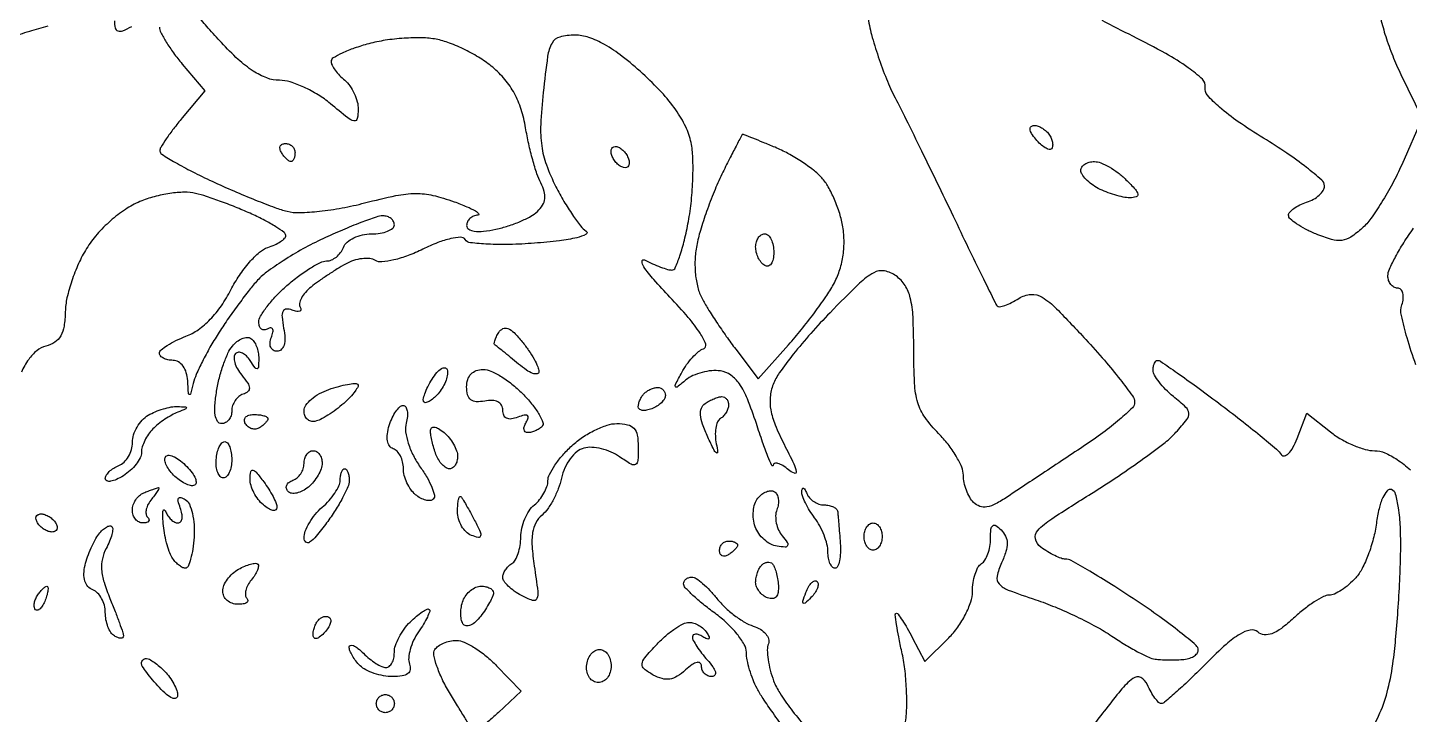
# Model space of a CAD drawing. Extents: x 0 to 102, y 0 to 135.
# Drawn here: x 45.13 to 58.07, y 17.16 to 23.59 of the extents above; entities that cross this region are included whole.
import ezdxf

# ---------------------------------------------------------------- set-up
doc = ezdxf.new("R2010")
doc.units = 0
doc.header["$MEASUREMENT"] = 0

msp = doc.modelspace()

# ---------------------------------------------------------------- linework, layer by layer
for points in [[(52.993688, 23.694531, 0.028236), (53.029832, 23.523378, 0.015107), (53.09264, 23.316525, 0.014996), (53.1697, 23.108646, 0.022623), (53.250241, 22.933131, -0.003805), (53.351162, 22.73339, -0.001228), (53.497688, 22.435988, -0.001225), (53.659038, 22.104404, -0.001374), (53.812653, 21.7845, 0.001164), (53.953985, 21.489859, 0.001785), (54.077955, 21.235276, 0.000592), (54.186214, 21.015615, 0.050085), (54.205997, 20.984003, 0.277729), (54.228239, 20.975383, 0.038699), (54.278178, 20.988104, 0.035146), (54.340732, 21.014335, 0.022735), (54.409172, 21.052869, -0.120074), (54.522137, 21.090209, -0.158753), (54.626876, 21.065172, -0.062068), (54.763162, 20.956421, -0.006995), (55.03601, 20.668966, -0.008604), (55.210201, 20.47359, -0.012213), (55.357741, 20.293548, -0.008326), (55.473645, 20.139627, -0.148282), (55.493786, 20.081652, -0.212921), (55.47289, 20.02928, -0.014941), (55.353585, 19.91997, -0.019072), (55.197246, 19.79517, -0.013091), (55.01115, 19.665279, 0.000358), (54.808667, 19.531487, 0.000338), (54.602539, 19.394874, 0.000336), (54.420199, 19.273673, 0.001184), (54.303234, 19.195412, -0.025646), (54.191746, 19.128467, -0.081045), (54.10952, 19.100509, -0.12553), (54.04385, 19.106022, -0.113459), (53.985984, 19.142256, -0.067449), (53.949279, 19.190468, -0.039055), (53.918337, 19.256547, -0.038283), (53.897238, 19.329006, -0.051749), (53.8902, 19.396828, 0.101174), (53.874475, 19.473745, 0.033117), (53.821859, 19.577446, 0.031438), (53.746585, 19.687805, 0.030752), (53.65755, 19.788719, -0.040923), (53.530695, 19.938528, -0.084114), (53.463624, 20.076322, -0.059023), (53.432894, 20.258345, -0.012335), (53.4249, 20.582354, 0.011318), (53.418136, 20.88111, 0.048144), (53.392974, 21.057768, 0.082588), (53.343215, 21.174643, 0.093383), (53.25988, 21.263466, 0.114013), (53.150806, 21.310096, 0.172885), (53.050056, 21.293275, 0.065708), (52.917393, 21.194697, 0.006777), (52.640745, 20.918915, 0.012237), (52.461149, 20.725723, 0.013459), (52.297011, 20.529881, 0.012941), (52.166038, 20.355707, 0.063976), (52.10828, 20.247708, 0.067071), (52.080695, 20.129563, 0.069192), (52.085822, 20.009621, 0.052268), (52.126822, 19.869849, 0.020496), (52.210813, 19.687077, -0.00582), (52.300813, 19.50547, -0.068932), (52.324809, 19.430771, -0.586069), (52.306628, 19.415956, -0.079225), (52.252647, 19.447919, 0.031986), (52.198854, 19.487039, 0.071331), (52.152801, 19.507738, 0.147201), (52.122174, 19.507361, 0.306735), (52.108004, 19.489509, -0.771559), (52.097124, 19.48752, -0.013976), (52.059577, 19.574063, -0.011305), (52.009555, 19.707453, -0.005397), (51.951007, 19.881, 0.01627), (51.867474, 20.111903, 0.055218), (51.792217, 20.253003, 0.089816), (51.711252, 20.334937, 0.116699), (51.613546, 20.373944, 0.059417), (51.532326, 20.376284, 0.041754), (51.442164, 20.360496, 0.042133), (51.357106, 20.33031, 0.0662), (51.291393, 20.289344, -0.006176), (51.208834, 20.22295, -0.463489), (51.193992, 20.226006, -0.248482), (51.193726, 20.247198, -0.003749), (51.25278, 20.360077, -0.032537), (51.297953, 20.433008, -0.030801), (51.352975, 20.500883, -0.032269), (51.40922, 20.554718, -0.086509), (51.456981, 20.582471, 0.419377), (51.476593, 20.626063, 0.052211), (51.42379, 20.728552, 0.033067), (51.313385, 20.874941, 0.012433), (51.1407, 21.065148, -0.010222), (50.989953, 21.229724, -0.030446), (50.896238, 21.35041, -0.148682), (50.880584, 21.400275, -0.563614), (50.902488, 21.413804, 0.014306), (50.978513, 21.377589, 0.015733), (51.054136, 21.34699, 0.015289), (51.120085, 21.324956, 0.073097), (51.159244, 21.3192, 0.30026), (51.191463, 21.340465, 0.018674), (51.234493, 21.452509, 0.02265), (51.277281, 21.59908, 0.014391), (51.314347, 21.773017, 0.020249), (51.341928, 21.967764, 0.016558), (51.35603, 22.177665, 0.016873), (51.356075, 22.371816, 0.041574), (51.339504, 22.513267, 0.063684), (51.289531, 22.660647, 0.039601), (51.196598, 22.818079, 0.033643), (51.0621, 22.984507, 0.02162), (50.885679, 23.15925, 0.01913), (50.694962, 23.319604, 0.036385), (50.528262, 23.430769, 0.046101), (50.381134, 23.497048, 0.082969), (50.250949, 23.5188, 0.062391), (50.109544, 23.501086, 0.207151), (50.036997, 23.445041, 0.092254), (49.99612, 23.321907, 0.007462), (49.95459, 22.982081, 0.014852), (49.931558, 22.683499, 0.045346), (49.940357, 22.480652, 0.054622), (49.984146, 22.304097, 0.029882), (50.073547, 22.099521, 0.014949), (50.148943, 21.962047, 0.016894), (50.229574, 21.834946, 0.016308), (50.304828, 21.732105, 0.083262), (50.356941, 21.68449, -0.576114), (50.355425, 21.653396, -0.061375), (50.270339, 21.621938, -0.028377), (50.106013, 21.592918, -0.010466), (49.8717, 21.570088, -0.012868), (49.639183, 21.558345, -0.019317), (49.436062, 21.561169, -0.015401), (49.273477, 21.574748, -0.215177), (49.224239, 21.604131, 0.256254), (49.181019, 21.625555, 0.045259), (49.088044, 21.613213, 0.037629), (48.966985, 21.576077, 0.021647), (48.82737, 21.514371, -0.02503), (48.689019, 21.454338, -0.031753), (48.555806, 21.413734, -0.033158), (48.44387, 21.39497, -0.164811), (48.382601, 21.409114, 0.116521), (48.330344, 21.426523, 0.052862), (48.257817, 21.42536, 0.048329), (48.177937, 21.407643, 0.047865), (48.10267, 21.374886, 0.012539), (48.024372, 21.328881, 0.007831), (47.934922, 21.271298, 0.007858), (47.848498, 21.211747, 0.014143), (47.779845, 21.159843, 0.042824), (47.727234, 21.109717, 0.058208), (47.689824, 21.055927, 0.072509), (47.672047, 21.006716, 0.191141), (47.678489, 20.970463, -0.142797), (47.684935, 20.947161, -0.316363), (47.67466, 20.932967, -0.13778), (47.646213, 20.931327, -0.037555), (47.602687, 20.944379, 0.099597), (47.548269, 20.9536, 0.283459), (47.517506, 20.933309, 0.134356), (47.508331, 20.879263, 0.022486), (47.523556, 20.77421, -0.034496), (47.534606, 20.6825, -0.082836), (47.526822, 20.614714, -0.136865), (47.501454, 20.573495, -0.188973), (47.461411, 20.5578, -0.139222), (47.425189, 20.568085, -0.159567), (47.402066, 20.595482, -0.122105), (47.396044, 20.63775, -0.066328), (47.40828, 20.689094, 0.036408), (47.42311, 20.738143, 0.155351), (47.420473, 20.768245, 0.32948), (47.403574, 20.778343, 0.1144), (47.375031, 20.768701, -0.114348), (47.3432, 20.757945, -0.184864), (47.315967, 20.765407, -0.156929), (47.297652, 20.790714, -0.078943), (47.2914, 20.830068, -0.136615), (47.307546, 20.88806, -0.0274), (47.368509, 20.977574, -0.027086), (47.453407, 21.076983, -0.022397), (47.553899, 21.173461, -0.018898), (47.662403, 21.261643, -0.022458), (47.771352, 21.336138, -0.022004), (47.867422, 21.389981, -0.11724), (47.925548, 21.4038, 0.103002), (47.970912, 21.413245, 0.066745), (48.016939, 21.441077, 0.063007), (48.056626, 21.482185, 0.068997), (48.083394, 21.5307, -0.125259), (48.117756, 21.579281, -0.06413), (48.180693, 21.620323, -0.057561), (48.260722, 21.648164, -0.055002), (48.346245, 21.6576, 0.037645), (48.428256, 21.663783, 0.056489), (48.497492, 21.682451, 0.074175), (48.544779, 21.709797, 0.228458), (48.5604, 21.7422, 0.124541), (48.552253, 21.774399, 0.101655), (48.529336, 21.801706, 0.091247), (48.495046, 21.819906, 0.078609), (48.45465, 21.825974, 0.080539), (48.390354, 21.815033, 0.008367), (48.245639, 21.762861, 0.010222), (48.074468, 21.69386, 0.008011), (47.891625, 21.612284, 0.017583), (47.704379, 21.516974, 0.016423), (47.519891, 21.406678, 0.016657), (47.362648, 21.297946, 0.052394), (47.268281, 21.211261, 0.015772), (47.191094, 21.118038, 0.006923), (47.094562, 20.990044, 0.006843), (46.995796, 20.851304, 0.009107), (46.910099, 20.72241, 0.013196), (46.83348, 20.595212, 0.012452), (46.762116, 20.461693, 0.012515), (46.704847, 20.340336, 0.041716), (46.676106, 20.25711, -0.003763), (46.650038, 20.157779, -0.473418), (46.639705, 20.153136, -0.267825), (46.631044, 20.1662, -0.002635), (46.624414, 20.28285, 0.060975), (46.611365, 20.357385, 0.08212), (46.58107, 20.418689, 0.09885), (46.53797, 20.458913, 0.139348), (46.4877, 20.4732, -0.050078), (46.439141, 20.478076, -0.070058), (46.398077, 20.492603, -0.090202), (46.370451, 20.514037, -0.184823), (46.3608, 20.539252, -0.221312), (46.375299, 20.570405, -0.031722), (46.433364, 20.613292, -0.031076), (46.513208, 20.658018, -0.021893), (46.607827, 20.698547, 0.066036), (46.72268, 20.760223, 0.044237), (46.835607, 20.857897, 0.040356), (46.940017, 20.984762, 0.034062), (47.029409, 21.133944, -0.030011), (47.108787, 21.268879, -0.031209), (47.202807, 21.391497, -0.032861), (47.297107, 21.486395, -0.104256), (47.374581, 21.53025, 0.029211), (47.439757, 21.55521, 0.040586), (47.49444, 21.585459, 0.046304), (47.532673, 21.61631, 0.212381), (47.543017, 21.642151, 0.229601), (47.527346, 21.671593, 0.016589), (47.448925, 21.724909, 0.020583), (47.346643, 21.783846, 0.013958), (47.225767, 21.842785, 0.010069), (47.089574, 21.901272, 0.008084), (46.940834, 21.958848, 0.008185), (46.801573, 22.007606, 0.020577), (46.698217, 22.037245, 0.066688), (46.594703, 22.048148, 0.029711), (46.457832, 22.036121, 0.028657), (46.31176, 22.005849, 0.033547), (46.177823, 21.960166, 0.047966), (46.040933, 21.886862, 0.033575), (45.90203, 21.78025, 0.033047), (45.775841, 21.653449, 0.040857), (45.676982, 21.519344, 0.032693), (45.602683, 21.379446, 0.024559), (45.539028, 21.217135, 0.025052), (45.494163, 21.057842, 0.050968), (45.478276, 20.928909, -0.032687), (45.466494, 20.792409, -0.090832), (45.435181, 20.701767, -0.120079), (45.380033, 20.642901, -0.083117), (45.296108, 20.606112, 0.109833), (45.212003, 20.563805, 0.06675), (45.135586, 20.48221, 0.051635), (45.067013, 20.361369, 0.027482)], [(46.3608, 23.594463, 0.118802), (46.373093, 23.543456, 0.019425), (46.42323, 23.454207, 0.020448), (46.491958, 23.351908, 0.016763), (46.573329, 23.248348), (46.785859, 22.995772), (46.573329, 22.743195, 0.010963), (46.492139, 22.642296, 0.015154), (46.424115, 22.548081, 0.011679), (46.372434, 22.467749, 0.151423), (46.36381, 22.433659, 0.245244), (46.38186, 22.403118, 0.007835), (46.508969, 22.326867, 0.013508), (46.666909, 22.241064, 0.008769), (46.853742, 22.150096, 0.006948), (47.055984, 22.059374, 0.006914), (47.261001, 21.974152, 0.006801), (47.442165, 21.904609, 0.026761), (47.556393, 21.869348, 0.069739), (47.672549, 21.856912, 0.018617), (47.858534, 21.869921, 0.018498), (48.070981, 21.900737, 0.018129), (48.282019, 21.94733, -0.012224), (48.575659, 22.015806, -0.047693), (48.760768, 22.036128, -0.061393), (48.921986, 22.018549, -0.030032), (49.120308, 21.95909, -0.011113), (49.239597, 21.912334, -0.030092), (49.321171, 21.872329, -0.106205), (49.349657, 21.846952, -0.594661), (49.34295, 21.832761, 0.08383), (49.302561, 21.823578, 0.088448), (49.268264, 21.801725, 0.09446), (49.245287, 21.770781, 0.113067), (49.2372, 21.735478, 0.261099), (49.256468, 21.701096, 0.107127), (49.308707, 21.682865, 0.059482), (49.394313, 21.682566, 0.02273), (49.51215, 21.701675, 0.025955), (49.625777, 21.731674, 0.023372), (49.739824, 21.77418, 0.02407), (49.838465, 21.822027, 0.065354), (49.901109, 21.867727, 0.067188), (49.948427, 21.926744, 0.106885), (49.969237, 21.98776, 0.098961), (49.963715, 22.055316, 0.051356), (49.932083, 22.13418, -0.041006), (49.896135, 22.218708, -0.012743), (49.856018, 22.350896, -0.012646), (49.818541, 22.501503, -0.013611), (49.789737, 22.650177, 0.035893), (49.748112, 22.82334, 0.04754), (49.684614, 22.972417, 0.049454), (49.596465, 23.102236, 0.044018), (49.481322, 23.217861, 0.035681), (49.365506, 23.301981, 0.024235), (49.223102, 23.381333, 0.024477), (49.077377, 23.44484, 0.044176), (48.95208, 23.480022, 0.042101), (48.819622, 23.493485, 0.020955), (48.65087, 23.489306, 0.020638), (48.475281, 23.47028, 0.028465), (48.320071, 23.437827, 0.01763), (48.185243, 23.396373, 0.026664), (48.071562, 23.35006, 0.024789), (47.986776, 23.304865, 0.263744), (47.9682, 23.272098, 0.121165), (47.976657, 23.237712, 0.035411), (48.005477, 23.191031, 0.033315), (48.046533, 23.141336, 0.030251), (48.0951, 23.0958, -0.065941), (48.143681, 23.043272, -0.044457), (48.184723, 22.972551, -0.044398), (48.212681, 22.89554, -0.064967), (48.222, 22.824121, -0.051955), (48.212907, 22.736853, -0.411866), (48.182214, 22.716666, -0.119265), (48.123433, 22.744125, -0.006269), (47.961709, 22.87678, 0.036226), (47.846033, 22.960605, 0.031321), (47.71384, 23.031463, 0.032581), (47.585424, 23.080427, 0.074925), (47.483414, 23.0958, -0.092068), (47.367079, 23.117405, -0.052094), (47.238923, 23.182718, -0.04089), (47.097418, 23.291898, -0.021608), (46.939993, 23.448289, -0.005599), (46.816737, 23.584836, -0.009321), (46.716385, 23.702909, -0.00345)], [(44.96608, 23.494729, -0.025352), (45.144803, 23.555422, 0.001159), (45.316613, 23.604641, 0.001087)], [(45.9378, 23.65259, 0.055994), (45.945328, 23.585583, 0.265605), (45.970462, 23.55822, 0.176488), (46.0159, 23.560073, 0.025317), (46.101438, 23.600423, -0.011153)], [(57.798766, 23.671949, 0.017913), (57.845276, 23.506737, 0.017633), (57.910786, 23.324734, 0.018698), (57.987814, 23.15139), (58.188537, 22.741679), (57.99505, 22.30539, -0.017972), (57.907983, 22.126682, -0.016789), (57.806429, 21.950493, -0.01704), (57.705714, 21.800243, -0.053413), (57.624641, 21.709892, -0.037045), (57.518294, 21.627579, -0.116113), (57.434064, 21.596504, -0.103208), (57.339061, 21.604449, -0.0259), (57.191759, 21.656706, -0.02139), (57.093721, 21.702319, -0.030145), (57.010988, 21.751745, -0.030366), (56.950685, 21.798499, -0.215909), (56.9358, 21.831363, -0.185931), (56.94739, 21.861453, -0.052411), (56.985502, 21.895611, -0.045171), (57.04023, 21.9281, -0.034545), (57.105, 21.9537, 0.050824), (57.169536, 21.981665, 0.058687), (57.223771, 22.021016, 0.067905), (57.260263, 22.065208, 0.145868), (57.271726, 22.107451, 0.210771), (57.246002, 22.162064, 0.012734), (57.102959, 22.280047, 0.017281), (56.918704, 22.414294, 0.011781), (56.700676, 22.554517, -0.013861), (56.464836, 22.707585, -0.028181), (56.290273, 22.842999, -0.031908), (56.175235, 22.956781, -0.228671), (56.154413, 23.029882, 0.252702), (56.129227, 23.105148, 0.034382), (55.996013, 23.21378, 0.027343), (55.784877, 23.346358, 0.010437), (55.477613, 23.508341, -0.002119), (55.188388, 23.654719, -0.002056)], [(58.12899, 20.430123, -0.018149), (58.045419, 20.684291, -0.016731), (57.992479, 20.893443, -0.131191), (57.997094, 20.992753, 0.051258), (58.009609, 21.052973, 0.088711), (58.005816, 21.103809, 0.131575), (57.986959, 21.137277, 0.201685), (57.956701, 21.15, -0.125658), (57.922263, 21.158794, -0.100778), (57.892926, 21.183548, -0.090105), (57.873208, 21.220577, -0.077551), (57.8664, 21.264207, -0.107099), (57.88015, 21.327663, -0.016941), (57.937165, 21.442554, -0.018132), (58.015069, 21.575274, -0.014968), (58.107303, 21.710971, 0.006269)], [(53.346058, 17.070802, 0.033162), (53.359086, 17.217102, 0.017767), (53.356724, 17.398534, 0.017617), (53.341129, 17.584254, 0.026262), (53.313311, 17.74485, -0.007595), (53.284088, 17.882736, -0.01297), (53.264441, 17.998782, -0.006783), (53.252236, 18.093457, -0.448205), (53.261991, 18.1044, -0.241921), (53.278628, 18.09585, -0.009641), (53.318444, 18.03791, -0.015126), (53.363527, 17.964794, -0.009916), (53.411193, 17.87805), (53.52979, 17.651699), (53.752295, 17.874204, 0.041673), (53.837444, 17.974867, 0.036012), (53.909439, 18.093139, 0.037652), (53.959011, 18.210536, 0.081247), (53.9748, 18.307062, -0.036968), (53.981045, 18.391415, -0.040977), (53.999651, 18.470982, -0.044973), (54.026863, 18.535074, -0.13222), (54.0594, 18.5697, 0.119545), (54.091879, 18.60258, 0.048432), (54.119149, 18.659833, 0.044288), (54.137741, 18.729947, 0.042697), (54.144, 18.803113, -0.02155), (54.147809, 18.891454, -0.201295), (54.16515, 18.924482, -0.334053), (54.194067, 18.925792, -0.046497), (54.243225, 18.885015, -0.08495), (54.284807, 18.826262, -0.10856), (54.299896, 18.761862, -0.080788), (54.288169, 18.682861, -0.029744), (54.247491, 18.577377, 0.0527), (54.20524, 18.450823, 0.245579), (54.224725, 18.378939, 0.117321), (54.309358, 18.322164, 0.009159), (54.567766, 18.231045, -0.0184), (54.748433, 18.163562, -0.012626), (54.948275, 18.074432, -0.012744), (55.136604, 17.978704, -0.025125), (55.280019, 17.891565, 0.012425), (55.401678, 17.813348, 0.014289), (55.52161, 17.745004, 0.013447), (55.625918, 17.693001, 0.076178), (55.685369, 17.675678, 0.019658), (55.737343, 17.670874, 0.009019), (55.805367, 17.668505, 0.008916), (55.877146, 17.668581, 0.012179), (55.94175, 17.671376, 0.05027), (55.998395, 17.680987, 0.067203), (56.04631, 17.701398, 0.084084), (56.07866, 17.728907, 0.176378), (56.0898, 17.759503, 0.219799), (56.069072, 17.804377, 0.007823), (55.918712, 17.928403, 0.013155), (55.730571, 18.070764, 0.008686), (55.507373, 18.224803, 0.005763), (55.278538, 18.373158, 0.00838), (55.073061, 18.498261, 0.004768), (54.89808, 18.598588, 0.128466), (54.846742, 18.612, -0.089302), (54.806651, 18.619218, -0.02362), (54.746551, 18.644876, -0.023191), (54.679819, 18.681081, -0.021978), (54.615482, 18.723918, -0.181614), (54.564758, 18.80132, -0.249147), (54.586365, 18.880141, -0.059471), (54.717095, 18.989383, -0.004983), (55.089311, 19.226558, 0.008245), (55.341405, 19.389513, 0.009015), (55.580494, 19.556035, 0.008549), (55.779748, 19.705472, 0.043689), (55.881114, 19.79951, 0.016448), (55.982968, 19.919781, 0.187969), (56.000887, 19.978087, 0.189619), (55.974541, 20.032877, 0.016785), (55.856415, 20.135281, -0.026961), (55.783837, 20.200832, -0.031289), (55.722499, 20.270799, -0.032852), (55.679059, 20.335466, -0.132224), (55.6668, 20.381011, -0.042919), (55.669835, 20.416304, -0.062609), (55.678948, 20.446119, -0.082165), (55.692344, 20.466317, -0.208231), (55.708155, 20.4732, -0.151551), (55.736553, 20.46439, -0.001931), (55.89296, 20.356121, -0.005424), (56.073196, 20.227395, -0.003504), (56.279205, 20.074634, -0.004566), (56.486367, 19.915773, -0.006174), (56.670514, 19.768173, -0.00429), (56.82189, 19.641546, -0.065639), (56.867493, 19.59105, 0.305273), (56.897356, 19.579303, 0.145019), (56.935206, 19.600267, 0.071265), (56.977174, 19.657267, 0.032274), (57.015728, 19.741811), (57.10537, 19.977589), (57.328094, 19.802395, 0.036349), (57.427418, 19.735336, 0.030235), (57.541595, 19.678663, 0.031282), (57.652977, 19.639547, 0.068907), (57.742145, 19.6272, -0.103871), (57.836892, 19.607303, -0.042167), (57.953299, 19.543968, -0.037342), (58.077149, 19.448399, -0.029608)], [(57.671319, 16.946554, 0.038394), (57.791531, 17.171484, 0.043529), (57.867008, 17.393964, 0.028149), (57.916736, 17.6615, 0.009726), (57.941114, 17.886245, 0.005281), (57.962774, 18.163256, 0.005259), (57.978874, 18.445644, 0.008293), (57.986118, 18.688263, 0.013891), (57.98286, 18.912667, 0.027022), (57.965634, 19.090934, 0.028859), (57.938259, 19.220599, 0.247642), (57.899118, 19.262507, 0.308835), (57.858304, 19.251427, 0.071782), (57.818291, 19.188072, 0.047873), (57.7833, 19.083991, 0.023833), (57.758237, 18.947028, -0.030891), (57.729539, 18.801802, -0.026484), (57.682022, 18.653366, -0.027356), (57.62418, 18.522955, -0.065945), (57.564358, 18.436234, -0.031132), (57.500554, 18.373994, -0.032875), (57.430614, 18.321374, -0.034842), (57.364736, 18.284555, -0.11044), (57.315742, 18.2736, 0.120312), (57.262311, 18.260554, 0.023459), (57.175939, 18.210427, 0.023685), (57.078538, 18.140873, 0.019983), (56.982257, 18.058543, -0.023945), (56.868572, 17.96288, -0.071442), (56.77998, 17.91344, -0.117461), (56.707961, 17.903841, -0.148933), (56.646367, 17.929667, 0.225716), (56.57634, 17.947453, 0.088007), (56.480899, 17.910345, 0.047329), (56.351063, 17.813482, 0.01333), (56.168113, 17.638824, -0.006084), (56.020973, 17.49422, -0.009144), (55.888843, 17.372051, -0.004672), (55.775029, 17.272507, -0.170534), (55.743178, 17.2601, -0.212862), (55.718847, 17.269983, -0.032427), (55.684246, 17.311007, -0.031517), (55.647506, 17.367972, -0.022533), (55.613504, 17.435788, 0.171209), (55.550909, 17.5018, 0.288886), (55.477543, 17.495207, 0.061383), (55.36225, 17.382356, 0.004664), (55.092976, 17.038368, 0.008599)], [(52.218099, 17.020814, -0.007662), (52.107489, 17.170977, -0.007664), (52.013279, 17.307443, -0.025585), (51.957552, 17.400888, -0.028311), (51.91995, 17.482886, -0.021455), (51.887831, 17.576518, -0.021867), (51.865251, 17.667281, -0.046268), (51.857471, 17.739288, 0.128674), (51.837082, 17.812645, 0.037643), (51.770215, 17.909905, 0.035101), (51.675411, 18.012138, 0.031295), (51.5637, 18.1044, -0.012919), (51.451886, 18.190039, -0.018221), (51.357185, 18.27241, -0.014569), (51.284654, 18.344371, -0.182879), (51.269929, 18.37935, -0.12426), (51.2751, 18.403542, -0.104928), (51.291332, 18.424162, -0.094231), (51.316267, 18.438008, -0.079915), (51.34606, 18.4428, -0.148873), (51.386078, 18.430615, -0.028111), (51.447709, 18.384019, -0.02782), (51.515907, 18.319306, -0.022369), (51.581923, 18.242694, 0.03617), (51.655588, 18.161826, 0.02766), (51.746792, 18.084324, 0.028307), (51.840803, 18.021044, 0.057193), (51.922146, 17.984563, -0.058545), (51.989039, 17.954346, -0.081198), (52.03913, 17.911873, -0.103017), (52.065165, 17.864235, -0.166838), (52.06353, 17.818558, 0.097785), (52.053575, 17.761069, 0.029439), (52.060909, 17.672221, 0.028265), (52.081133, 17.571276, 0.027277), (52.112794, 17.472021, 0.052516), (52.170396, 17.358131, 0.018471), (52.275478, 17.207825, 0.018103), (52.404057, 17.049883, 0.02023)]]:
    msp.add_lwpolyline(points, format="xyb")
for points in [[(54.551648, 22.6728, -0.085443), (54.590185, 22.666166, -0.053409), (54.631568, 22.646295, -0.051744), (54.669377, 22.617086, -0.0641), (54.697379, 22.582571, -0.04739), (54.715848, 22.545186, -0.058241), (54.725389, 22.507475, -0.069134), (54.725176, 22.47505, -0.161573), (54.714427, 22.453627, -0.274667), (54.691977, 22.447912, -0.066988), (54.655648, 22.464161, -0.05004), (54.612511, 22.497254, -0.030935), (54.568697, 22.543856, -0.030483), (54.52881, 22.598357, -0.110288), (54.514113, 22.638479, -0.256649), (54.523481, 22.662561, -0.176123)], [(51.824026, 22.5882, 0.277212), (51.815346, 22.582987, 0.00112), (51.760331, 22.479062, 0.005013), (51.698703, 22.359109, 0.003081), (51.628411, 22.216667, 0.016156), (51.55522, 22.052748, 0.011961), (51.484598, 21.867216, 0.012117), (51.426294, 21.688627, 0.026476), (51.392309, 21.548775, 0.035445), (51.376781, 21.413856, 0.036051), (51.380609, 21.278869, 0.038245), (51.402772, 21.154869, 0.058504), (51.442244, 21.053158, 0.017369), (51.497242, 20.957502, 0.007091), (51.578275, 20.831279, 0.007006), (51.669246, 20.697996, 0.008889), (51.757134, 20.577633), (51.966491, 20.301366), (52.252558, 20.619933, 0.012697), (52.371964, 20.759896, 0.010017), (52.4942, 20.917108, 0.010153), (52.601877, 21.067764, 0.024609), (52.673457, 21.184245, 0.044042), (52.727881, 21.308177, 0.041383), (52.761143, 21.442329, 0.040713), (52.772216, 21.582289, 0.039631), (52.76066, 21.723488, 0.034834), (52.731438, 21.848002, 0.02655), (52.682976, 21.979442, 0.027147), (52.624016, 22.098263, 0.055225), (52.563084, 22.182677, 0.043889), (52.485343, 22.254739, 0.020218), (52.372876, 22.334922, 0.019844), (52.247005, 22.410244, 0.025953), (52.126136, 22.468284, 0.00175), (52.015039, 22.514247, 0.002731), (51.919004, 22.552975, 0.000771), (51.83524, 22.586074, 0.093969)], [(47.540207, 22.5036, -0.093332), (47.574407, 22.49716, -0.09642), (47.603482, 22.478749, -0.099167), (47.622942, 22.45128, -0.105053), (47.6298, 22.419, -0.042167), (47.627064, 22.386611, -0.061769), (47.618841, 22.359251, -0.081139), (47.606759, 22.340699, -0.210953), (47.592493, 22.3344, -0.151918), (47.574665, 22.339945, -0.038439), (47.550786, 22.359251, -0.035638), (47.525657, 22.386617, -0.029505), (47.5029, 22.419, -0.082592), (47.489659, 22.451326, -0.161196), (47.492291, 22.478749, -0.182303), (47.510179, 22.496977, -0.108972)], [(50.6754, 22.4613, -0.064269), (50.707762, 22.435027, -0.051777), (50.735149, 22.399522, -0.053414), (50.753779, 22.360642, -0.085235), (50.76, 22.324414, -0.117858), (50.753296, 22.29637, -0.186277), (50.735149, 22.280024, -0.154201), (50.70775, 22.27841, -0.076764), (50.6754, 22.2921, -0.064269), (50.643038, 22.318373, -0.051777), (50.615651, 22.353878, -0.053414), (50.597021, 22.392758, -0.085235), (50.5908, 22.428986, -0.117858), (50.597504, 22.45703, -0.186277), (50.615651, 22.473376, -0.154201), (50.64305, 22.47499, -0.076764)], [(55.1169, 22.3344, -0.095343), (55.177352, 22.322767, -0.034745), (55.256226, 22.284698, -0.032922), (55.33889, 22.22995, -0.033666), (55.413, 22.1652, -0.011745), (55.500658, 22.073324, -0.131909), (55.523576, 22.028882, -0.396146), (55.508758, 22.004194, -0.069082), (55.449738, 21.996, -0.049213), (55.387361, 22.002154, -0.022722), (55.308118, 22.021726, -0.022248), (55.225995, 22.050044, -0.028721), (55.153638, 22.083577, -0.035873), (55.091015, 22.12311, -0.041844), (55.038069, 22.169404, -0.046488), (55.001223, 22.215364, -0.146758), (54.99, 22.252777, -0.153239), (54.99977, 22.283906, -0.098059), (55.027277, 22.310423, -0.080688), (55.068378, 22.328315, -0.062464)], [(52.029, 21.6576, -0.195654), (52.061316, 21.644451, -0.086673), (52.088749, 21.606431, -0.066561), (52.107373, 21.550078, -0.0466), (52.1136, 21.483407, -0.047867), (52.107548, 21.420331, -0.104212), (52.088749, 21.375742, -0.181468), (52.060989, 21.356542, -0.202618), (52.029, 21.3615, -0.08825), (51.996612, 21.390462, -0.053305), (51.969251, 21.434237, -0.051278), (51.950675, 21.485183, -0.061875), (51.9444, 21.535693, -0.067639), (51.950733, 21.582291, -0.08433), (51.969251, 21.62179, -0.09965), (51.996739, 21.648204, -0.142666)], [(49.75828, 20.646761, -0.020467), (49.817889, 20.566656, -0.023063), (49.868257, 20.484995, -0.023128), (49.904296, 20.412314, -0.103889), (49.914, 20.366116, -0.369376), (49.897425, 20.34674, -0.129905), (49.858085, 20.350802, -0.058941), (49.796789, 20.382636, -0.025766), (49.72365, 20.438036, 0.002427), (49.648577, 20.500623, 0.003346), (49.580514, 20.556045, 0.002128), (49.522834, 20.601972, 0.040509), (49.503679, 20.61472, -0.291675), (49.496508, 20.62794, -0.052411), (49.501632, 20.656857, -0.042201), (49.515831, 20.694074, -0.026198), (49.538309, 20.735105, -0.145489), (49.577513, 20.770067, -0.208239), (49.623456, 20.771386, -0.102878), (49.681105, 20.733043, -0.024548)], [(47.216386, 20.678776, -0.11088), (47.245059, 20.650725, -0.051134), (47.268984, 20.60401, -0.04714), (47.285041, 20.547518, -0.047982), (47.290105, 20.489357, -0.012372), (47.287431, 20.410285, -0.332425), (47.274673, 20.395151, -0.306639), (47.255438, 20.402535, -0.011316), (47.210104, 20.47075, 0.054226), (47.175642, 20.514047, 0.086745), (47.137201, 20.541325, 0.120964), (47.101131, 20.548761, 0.189199), (47.072444, 20.536244, 0.195649), (47.058515, 20.503205, 0.074264), (47.065412, 20.452688, 0.058967), (47.09054, 20.393545, 0.04267), (47.131294, 20.334587, -0.024085), (47.18644, 20.260822, -0.132336), (47.202428, 20.214246, -0.241202), (47.188276, 20.181311, -0.091989), (47.14335, 20.156292, 0.092683), (47.102931, 20.13371, 0.06988), (47.068664, 20.095949, 0.068449), (47.045523, 20.049325, 0.081183), (47.0376, 20.00085, -0.078328), (47.030383, 19.955067, -0.090494), (47.009497, 19.916206, -0.100781), (46.978417, 19.890226, -0.124477), (46.941931, 19.881, -0.257211), (46.904398, 19.901676, -0.103408), (46.883201, 19.958385, -0.057279), (46.879707, 20.05232, -0.020909), (46.895537, 20.184649, -0.022502), (46.921627, 20.309585, -0.021366), (46.959207, 20.433887, -0.021884), (47.001914, 20.540786, -0.067323), (47.043092, 20.606717, -0.054079), (47.086252, 20.64857, -0.067076), (47.134537, 20.676733, -0.080578), (47.180348, 20.687616, -0.157796)], [(49.05457, 20.38659, -0.116439), (49.058432, 20.343755, -0.04893), (49.04461, 20.287201, -0.044864), (49.017203, 20.226988, -0.044005), (48.979343, 20.172211, -0.029464), (48.936622, 20.126504, -0.047887), (48.894825, 20.093759, -0.063304), (48.859767, 20.077152, -0.282518), (48.838583, 20.082217, -0.251108), (48.831153, 20.106813, -0.034713), (48.845787, 20.160085, -0.032985), (48.873783, 20.225674, -0.022221), (48.91381, 20.296597, -0.032637), (48.958647, 20.35894, -0.078461), (49.001083, 20.39657, -0.175587), (49.033538, 20.403869, -0.288267)], [(49.390572, 20.3886, -0.10646), (49.465033, 20.372564, -0.033526), (49.566017, 20.318536, -0.031771), (49.673699, 20.241365, -0.030379), (49.772457, 20.150084, -0.023252), (49.855858, 20.054509, -0.036881), (49.916928, 19.964717, -0.04224), (49.951504, 19.891102, -0.292996), (49.943384, 19.853984, -0.055579), (49.915804, 19.831937, -0.03875), (49.880539, 19.813315, -0.039127), (49.843419, 19.800594, -0.063073), (49.810307, 19.7964, -0.171007), (49.786829, 19.804672, -0.18963), (49.774959, 19.825474, -0.119598), (49.777984, 19.857436, -0.055343), (49.795985, 19.895377, 0.059284), (49.814956, 19.936185, 0.357523), (49.807102, 19.956432, 0.196415), (49.777505, 19.960187, 0.026179), (49.716378, 19.940332, -0.056602), (49.656211, 19.924756, -0.144732), (49.612119, 19.931294, -0.184417), (49.58524, 19.958939, -0.102009), (49.5756, 20.005698, 0.128548), (49.563383, 20.052432, 0.147405), (49.530248, 20.084351, 0.111416), (49.476712, 20.09814, 0.055163), (49.4064, 20.0925, -0.056189), (49.3274, 20.086326, -0.158138), (49.275932, 20.104994, -0.165689), (49.246675, 20.149573, -0.06318), (49.2372, 20.224258, -0.076153), (49.247663, 20.292555, -0.112182), (49.278088, 20.344787, -0.117233), (49.326934, 20.377246, -0.088508)], [(48.215843, 20.249224, -0.344441), (48.219877, 20.228109, -0.038726), (48.192505, 20.183672, -0.034038), (48.146812, 20.129151, -0.020238), (48.08564, 20.070457, -0.020866), (48.014433, 20.012575, -0.020348), (47.938064, 19.960314, -0.02074), (47.867345, 19.920015, -0.068329), (47.816847, 19.90215, -0.118742), (47.777814, 19.90343, -0.125047), (47.744494, 19.922419, -0.11415), (47.722191, 19.956705, -0.087571), (47.7144, 20.00085, -0.156807), (47.731022, 20.052547, -0.059762), (47.782741, 20.109014, -0.051598), (47.858032, 20.161275, -0.043078), (47.94705, 20.200768, -0.015787), (48.038804, 20.229139, -0.022493), (48.121976, 20.24803, -0.019586), (48.189832, 20.257536, -0.207564)], [(51.0279, 20.2194, -0.106332), (51.054799, 20.213614, -0.099379), (51.077691, 20.197208, -0.096071), (51.093037, 20.172692, -0.092194), (51.0984, 20.143851, -0.13875), (51.08921, 20.111373, -0.061199), (51.061123, 20.07619, -0.053891), (51.020043, 20.043835, -0.048303), (50.9715, 20.019606, -0.04548), (50.922869, 20.005858, -0.08379), (50.881877, 20.005144, -0.133446), (50.854982, 20.016997, -0.226347), (50.8446, 20.038755, -0.067606), (50.848687, 20.06884, -0.039049), (50.861167, 20.103238, -0.038264), (50.87941, 20.136425, -0.051618), (50.901, 20.163, -0.053359), (50.927767, 20.184591, -0.038504), (50.961542, 20.202833, -0.03911), (50.996792, 20.215304, -0.065559)], [(51.62715, 20.133505, -0.125499), (51.651345, 20.127858, -0.103083), (51.671962, 20.111035, -0.092178), (51.685813, 20.085505, -0.078478), (51.6906, 20.055193, -0.082571), (51.684954, 20.021236, -0.053447), (51.668082, 19.985053, -0.052177), (51.643267, 19.952232, -0.066493), (51.613942, 19.928209, 0.159243), (51.587226, 19.896579, 0.056589), (51.571096, 19.838858, 0.0491), (51.566676, 19.76687, 0.040664), (51.575729, 19.690566, -0.018683), (51.588432, 19.612846, -0.673483), (51.576862, 19.606373, -0.110224), (51.552323, 19.636977, -0.005468), (51.496416, 19.7541, -0.022655), (51.446838, 19.875014, -0.066123), (51.427923, 19.963001, -0.108822), (51.436633, 20.026141, -0.157632), (51.471179, 20.070055, -0.027062), (51.51126, 20.09394, -0.024244), (51.55516, 20.114332, -0.025006), (51.596398, 20.12875, -0.066584)], [(46.53, 20.040948, -0.005856), (46.605328, 20.037627, -0.389792), (46.613621, 20.029103, -0.310864), (46.606328, 20.017837, -0.004876), (46.531511, 19.987625, 0.03516), (46.475742, 19.961074, 0.01937), (46.411447, 19.921357, 0.019229), (46.349058, 19.875816, 0.029108), (46.298861, 19.831146, 0.045787), (46.25781, 19.781801, 0.037136), (46.223108, 19.722319, 0.038472), (46.199291, 19.662165, 0.075163), (46.1916, 19.611293, -0.116733), (46.179597, 19.560582, -0.048693), (46.141897, 19.500735, -0.044643), (46.087133, 19.441793, -0.04369), (46.0224, 19.393033, -0.031026), (45.957447, 19.357868, -0.065627), (45.902902, 19.340809, -0.126769), (45.867437, 19.343657, -0.319903), (45.8532, 19.363632, -0.137773), (45.8624, 19.396387, -0.06144), (45.890477, 19.431799, -0.054162), (45.931558, 19.464311, -0.048753), (45.9801, 19.488594, 0.102151), (46.028627, 19.519698, 0.066779), (46.069723, 19.572233, 0.063189), (46.097522, 19.63721, 0.069626), (46.107, 19.704941, -0.077236), (46.117959, 19.775464, -0.054955), (46.15049, 19.848675, -0.054711), (46.198414, 19.913414, -0.074343), (46.25505, 19.958824, -0.033571), (46.321033, 19.991539, -0.025737), (46.396887, 20.018518, -0.026319), (46.470806, 20.036422, -0.054391)], [(47.244107, 19.9656, -0.026751), (47.294646, 19.962894, -0.042195), (47.337256, 19.954641, -0.051652), (47.367287, 19.942686, -0.279105), (47.376, 19.928293, -0.145859), (47.370745, 19.910662, -0.040575), (47.352866, 19.887647, -0.037297), (47.327388, 19.863688, -0.031646), (47.297246, 19.842313, -0.108373), (47.263127, 19.830333, -0.099685), (47.226016, 19.833194, -0.095498), (47.191625, 19.850494, -0.090427), (47.165353, 19.87962, -0.136093), (47.155856, 19.912272, -0.190788), (47.166567, 19.940343, -0.140899), (47.197517, 19.959288, -0.067432)], [(48.642781, 20.0502, -0.254825), (48.666444, 20.037303, -0.101748), (48.680236, 20.001736, -0.067068), (48.682006, 19.948441, -0.038781), (48.670616, 19.885218, 0.100352), (48.666085, 19.804024, 0.041748), (48.690987, 19.696575, 0.038736), (48.738249, 19.581145, 0.0382), (48.802936, 19.473818, -0.023049), (48.866299, 19.375546, -0.034768), (48.911241, 19.284168, -0.037754), (48.935241, 19.209784, -0.261217), (48.925234, 19.174234, -0.178381), (48.896431, 19.160943, -0.080371), (48.854335, 19.164364, -0.064505), (48.805904, 19.183167, -0.04843), (48.758534, 19.215293, -0.067044), (48.715067, 19.262499, -0.044512), (48.678351, 19.326428, -0.044319), (48.653343, 19.39628, -0.063888), (48.645, 19.461309, 0.058869), (48.637861, 19.521731, 0.06146), (48.616851, 19.577894, 0.06843), (48.585834, 19.621583, 0.124389), (48.549174, 19.645042, -0.16685), (48.514535, 19.671507, -0.105846), (48.495663, 19.719194, -0.076268), (48.494762, 19.785023, -0.042218), (48.512575, 19.863592, -0.032391), (48.540457, 19.935034, -0.043118), (48.575254, 19.995384, -0.049633), (48.611445, 20.037626, -0.193153)], [(49.0257, 19.7964, -0.048188), (49.074256, 19.747491, -0.041499), (49.115323, 19.687785, -0.04354), (49.143482, 19.626797, -0.086594), (49.1526, 19.574541, -0.062978), (49.146965, 19.529982, -0.08107), (49.130408, 19.492234, -0.098254), (49.105863, 19.466974, -0.15213), (49.077051, 19.458, -0.144282), (49.044391, 19.467625, -0.059761), (49.008611, 19.497309, -0.052351), (48.97539, 19.540624, -0.045844), (48.950151, 19.591819, -0.018978), (48.930491, 19.649508, -0.015764), (48.913884, 19.712191, -0.016054), (48.902322, 19.770625, -0.040834), (48.8988, 19.813678, -0.188738), (48.909197, 19.840241, -0.244702), (48.933436, 19.848942, -0.1073), (48.973295, 19.834433, -0.032471)], [(50.645454, 19.881, -0.052518), (50.744992, 19.870516, -0.155428), (50.803977, 19.836879, -0.144109), (50.835246, 19.77343, -0.042937), (50.8446, 19.664703, -0.015208), (50.840629, 19.534186, -0.259737), (50.818333, 19.49933, -0.26631), (50.777413, 19.500437, -0.015856), (50.669927, 19.570751, 0.051519), (50.591357, 19.614501, 0.041896), (50.499889, 19.644952, 0.043471), (50.40989, 19.658623, 0.08008), (50.336359, 19.651545, 0.109045), (50.271065, 19.618131, 0.058883), (50.208352, 19.552533, 0.053903), (50.156886, 19.466205, 0.053473), (50.124894, 19.370642, -0.036448), (50.095313, 19.271176, -0.0301), (50.049983, 19.170244, -0.031114), (49.996798, 19.082417, -0.067945), (49.943701, 19.024544, 0.098389), (49.885615, 18.952996, 0.083684), (49.855081, 18.860485, 0.056209), (49.850024, 18.732599, 0.019019), (49.87066, 18.547145, -0.005887), (49.90347, 18.309293, -0.134185), (49.89384, 18.241676, -0.394108), (49.854682, 18.224576, -0.038088), (49.750921, 18.270324, -0.031512), (49.683814, 18.311875, -0.038503), (49.627101, 18.359101, -0.042326), (49.587268, 18.404991, -0.15888), (49.5756, 18.440784, -0.092471), (49.581787, 18.473952, -0.053028), (49.600451, 18.510263, -0.050507), (49.627839, 18.544016, -0.058722), (49.6602, 18.5697, 0.126268), (49.692708, 18.603494, 0.046682), (49.719949, 18.664245, 0.04255), (49.738548, 18.739219, 0.039551), (49.7448, 18.818134, -0.056318), (49.754159, 18.900965, -0.043376), (49.782077, 18.987601, -0.044511), (49.823089, 19.064975, -0.075572), (49.8717, 19.1196, 0.049703), (49.920256, 19.168807, 0.041924), (49.961323, 19.229401, 0.043815), (49.989454, 19.291682, 0.084369), (49.9986, 19.345498, -0.119306), (50.013134, 19.405543, -0.030968), (50.064357, 19.4916, -0.029689), (50.136773, 19.58526, -0.02647), (50.222454, 19.67354, -0.039045), (50.322801, 19.752936, -0.033845), (50.439049, 19.820058, -0.035322), (50.553189, 19.866359, -0.07885)], [(46.971003, 19.7118, -0.229038), (46.996512, 19.699468, -0.073935), (47.018037, 19.662098, -0.056318), (47.032733, 19.607396, -0.037503), (47.0376, 19.5426, -0.044935), (47.031768, 19.477833, -0.064806), (47.014293, 19.423102, -0.084737), (46.988576, 19.386114, -0.201195), (46.958258, 19.3734, -0.210357), (46.928947, 19.386302, -0.091879), (46.905966, 19.423102, -0.067802), (46.8926, 19.477821, -0.044872), (46.891661, 19.5426, -0.037158), (46.901417, 19.607387, -0.053734), (46.920225, 19.662098, -0.068155), (46.944549, 19.699666, -0.218405)], [(46.616418, 19.479126, -0.033052), (46.666084, 19.42035, -0.062743), (46.696289, 19.366373, -0.104758), (46.703551, 19.325565, -0.300029), (46.687698, 19.303152, -0.15728), (46.651604, 19.300976, -0.051024), (46.600824, 19.319729, -0.045017), (46.545073, 19.35358, -0.037452), (46.492484, 19.39883, -0.040435), (46.448983, 19.45, -0.059793), (46.42055, 19.501519, -0.078636), (46.410317, 19.545635, -0.217422), (46.421205, 19.574805, -0.246025), (46.451516, 19.584278, -0.069154), (46.500142, 19.568292, -0.052695), (46.55788, 19.532012, -0.034222)], [(47.799, 19.6272, -0.136626), (47.831261, 19.618217, -0.100269), (47.858749, 19.592966, -0.086403), (47.877252, 19.555197, -0.070908), (47.8836, 19.510659, -0.087648), (47.874349, 19.458288, -0.043397), (47.845723, 19.396916, -0.041292), (47.803993, 19.336662, -0.047491), (47.754656, 19.287103, -0.05147), (47.700779, 19.25104, -0.06873), (47.645551, 19.230894, -0.085989), (47.5975, 19.228923, -0.174334), (47.564306, 19.246027, -0.131406), (47.549379, 19.274111, -0.15914), (47.552002, 19.303689, -0.130241), (47.572831, 19.330357, -0.076562), (47.60865, 19.349732, 0.091153), (47.649073, 19.373137, 0.068411), (47.683336, 19.411612, 0.067172), (47.706484, 19.458711, 0.080841), (47.7144, 19.50735, -0.068857), (47.720738, 19.553158, -0.085122), (47.739251, 19.591994, -0.099913), (47.766739, 19.617961, -0.140362)], [(47.336391, 19.33608, -0.020935), (47.383935, 19.267428, -0.022834), (47.424113, 19.196956, -0.023065), (47.452731, 19.133958, -0.095355), (47.4606, 19.093072, -0.261389), (47.449248, 19.072841, -0.190817), (47.423323, 19.068364, -0.086589), (47.382466, 19.084627, -0.035302), (47.3337, 19.1196, -0.057041), (47.285339, 19.170065, -0.04444), (47.244867, 19.234427, -0.045691), (47.217707, 19.302193, -0.077508), (47.209491, 19.362609, -0.033911), (47.215498, 19.431216, -0.429216), (47.234657, 19.444459, -0.171056), (47.265942, 19.425496, -0.009873)], [(48.0951, 19.458, -0.233385), (48.11131, 19.449998, -0.072116), (48.124974, 19.425551, -0.055039), (48.134311, 19.389842, -0.036458), (48.1374, 19.347536, -0.103654), (48.124839, 19.287596, -0.019056), (48.075272, 19.185311, -0.01974), (48.00687, 19.068254, -0.016833), (47.9259, 18.9504, -0.013501), (47.829484, 18.826842, -0.072185), (47.766336, 18.769524, -0.330202), (47.731915, 18.771071, -0.225721), (47.7144, 18.807892, -0.090934), (47.726435, 18.873519, -0.041741), (47.764102, 18.952264, -0.039509), (47.818859, 19.030845, -0.043812), (47.8836, 19.09693, 0.033456), (47.948349, 19.160344, 0.034867), (48.003097, 19.231, 0.037189), (48.041264, 19.298413, 0.110654), (48.0528, 19.349902, -0.037279), (48.055891, 19.391299, -0.056045), (48.065226, 19.426246, -0.073551), (48.078896, 19.450131, -0.229962)], [(46.350009, 19.282121, -0.584023), (46.355127, 19.276314, -0.049057), (46.344583, 19.253487, -0.02778), (46.321292, 19.218421, -0.012721), (46.287293, 19.175266, 0.050768), (46.255364, 19.12771, 0.066538), (46.237098, 19.078731, 0.082297), (46.23453, 19.035858, 0.171918), (46.248734, 19.006066, -0.113033), (46.262011, 18.984902, -0.253554), (46.259055, 18.966752, -0.172529), (46.239693, 18.954315, -0.057388), (46.2057, 18.9504, -0.120669), (46.168055, 18.959619, -0.100718), (46.135993, 18.985606, -0.091736), (46.114458, 19.024473, -0.080927), (46.107, 19.07025, -0.080074), (46.114899, 19.119256, -0.064399), (46.138064, 19.167429, -0.065245), (46.172319, 19.207511, -0.087674), (46.21275, 19.232771, -0.004462), (46.255548, 19.249598, -0.005133), (46.296692, 19.264869, -0.004633), (46.331796, 19.277125, -0.029442)], [(46.602445, 19.169412, -0.154002), (46.640105, 19.12574, -0.04457), (46.668184, 19.040131, -0.040243), (46.684146, 18.93263, -0.033565), (46.68413, 18.817134, -0.020151), (46.672143, 18.706095, -0.031866), (46.652044, 18.612509, -0.033374), (46.62768, 18.544065, -0.298983), (46.602302, 18.5274, -0.124319), (46.573935, 18.534564, -0.04721), (46.539742, 18.557413, -0.043058), (46.505608, 18.590479, -0.040436), (46.47684, 18.629571, -0.055801), (46.451311, 18.683506, -0.020134), (46.426989, 18.764909, -0.019677), (46.407295, 18.856983, -0.022103), (46.395807, 18.946821, -0.01254), (46.391342, 19.023849, -0.059901), (46.395156, 19.067657, -0.522072), (46.405575, 19.072086, -0.161985), (46.41871, 19.05615, 0.057149), (46.439882, 19.01571, 0.058504), (46.469518, 18.981464, 0.064686), (46.502727, 18.958186, 0.121132), (46.534395, 18.9504, 0.22749), (46.558394, 18.961915, 0.132992), (46.57142, 18.991754, 0.083386), (46.570548, 19.037228, 0.045239), (46.555268, 19.091178, -0.025592), (46.535045, 19.153192, -0.204454), (46.53913, 19.182333, -0.355443), (46.559829, 19.189774, -0.053971)], [(49.183441, 19.19715, -0.04415), (49.200497, 19.173783, -0.004919), (49.234014, 19.116899, -0.005954), (49.272509, 19.048194, -0.004793), (49.312298, 18.973454, -0.010742), (49.364053, 18.868503, -0.165228), (49.368385, 18.828975, -0.410955), (49.346932, 18.815144, -0.039823), (49.281458, 18.834455, -0.10423), (49.232179, 18.866328, -0.066687), (49.190452, 18.920563, -0.062739), (49.162221, 18.987841, -0.068101), (49.1526, 19.058151, -0.016641), (49.154748, 19.122668, -0.037964), (49.161659, 19.17086, -0.081061), (49.171749, 19.196113, -0.508261)], [(52.119491, 19.242859, -0.142701), (52.143146, 19.216624, -0.078613), (52.15574, 19.174932, -0.067616), (52.155811, 19.124698, -0.058264), (52.142741, 19.073513, 0.08677), (52.131638, 19.016792, 0.056281), (52.13781, 18.950078, 0.054639), (52.159243, 18.884045, 0.067526), (52.193457, 18.829215, -0.021648), (52.240883, 18.766755, -0.27232), (52.242999, 18.738376, -0.298635), (52.219566, 18.724551, -0.024596), (52.145478, 18.731726, -0.088533), (52.084961, 18.751937, -0.057432), (52.024493, 18.794532, -0.055613), (51.973185, 18.851718, -0.067834), (51.939712, 18.915283, -0.059522), (51.923356, 18.985033, -0.051005), (51.922638, 19.060498, -0.053491), (51.9367, 19.130121, -0.092221), (51.964441, 19.182119, -0.059349), (52.001771, 19.218916, -0.071694), (52.044526, 19.243199, -0.084835), (52.08592, 19.251767, -0.148175)], [(52.423429, 19.22535, 0.087674), (52.448689, 19.184919, 0.065245), (52.488771, 19.150664, 0.064399), (52.536944, 19.127499, 0.080074), (52.58595, 19.1196, -0.050519), (52.632311, 19.114904, -0.065669), (52.672613, 19.100962, -0.080815), (52.701078, 19.080404, -0.170661), (52.712673, 19.05615, -0.005914), (52.716299, 19.01853, -0.00089), (52.722542, 18.942997, -0.000999), (52.729577, 18.853775, -0.000862), (52.736617, 18.76005, -0.026829), (52.738364, 18.670889, -0.04359), (52.729214, 18.595741, -0.05533), (52.71182, 18.543049, -0.293358), (52.687444, 18.5274, -0.213906), (52.662106, 18.53876, -0.080007), (52.640659, 18.572353, -0.060863), (52.626056, 18.62184, -0.041367), (52.6212, 18.68043, 0.062488), (52.612367, 18.750835, 0.030896), (52.584713, 18.836748, 0.030083), (52.544541, 18.923579, 0.038541), (52.496991, 18.99768, -0.023848), (52.449743, 19.066761, -0.025529), (52.410439, 19.138512, -0.026215), (52.383276, 19.203179, -0.098406), (52.37677, 19.2465, -0.074129), (52.381552, 19.270703, -0.438589), (52.392121, 19.275185, -0.166165), (52.406599, 19.261564, -0.025766)], [(45.251014, 19.035, -0.085235), (45.287242, 19.028779, -0.053414), (45.326122, 19.010149, -0.051777), (45.361627, 18.982762, -0.064269), (45.3879, 18.9504, -0.076764), (45.40159, 18.91805, -0.154201), (45.399976, 18.890651, -0.186277), (45.38363, 18.872504, -0.117858), (45.355586, 18.8658, -0.085235), (45.319358, 18.872021, -0.053414), (45.280478, 18.890651, -0.051777), (45.244973, 18.918038, -0.064269), (45.2187, 18.9504, -0.076764), (45.20501, 18.98275, -0.154201), (45.206624, 19.010149, -0.186277), (45.22297, 19.028296, -0.117858)], [(45.91441, 18.91739, -0.225544), (45.923223, 18.892611, -0.037791), (45.914075, 18.841606, -0.035026), (45.893067, 18.778855, -0.024587), (45.861174, 18.711499, 0.069421), (45.825575, 18.61481, 0.072491), (45.818531, 18.513522, 0.056325), (45.841141, 18.394568, 0.023859), (45.896619, 18.24167, -0.005473), (45.944799, 18.122716, -0.007458), (45.985452, 18.014373, -0.005158), (46.017107, 17.923071, -0.081032), (46.0224, 17.890624, -0.237536), (46.015144, 17.876213, -0.167756), (45.997549, 17.870664, -0.090311), (45.970264, 17.876394, -0.041628), (45.9378, 17.8929, -0.112729), (45.905347, 17.924882, -0.049989), (45.878051, 17.978843, -0.045996), (45.859466, 18.044341, -0.046173), (45.8532, 18.112048, 0.065016), (45.844429, 18.179211, 0.061738), (45.818669, 18.243145, 0.066386), (45.780611, 18.294377, 0.108648), (45.735649, 18.324019, -0.122734), (45.690489, 18.355626, -0.103113), (45.661876, 18.406732, -0.083852), (45.652493, 18.474495, -0.05252), (45.663268, 18.554014, -0.025151), (45.68674, 18.632697, -0.01917), (45.719972, 18.716254, -0.019519), (45.75727, 18.792316, -0.042411), (45.792875, 18.846694, -0.036375), (45.82792, 18.885292, -0.058575), (45.863406, 18.911927, -0.081702), (45.893937, 18.923551, -0.251659)], [(53.0442, 18.9504, -0.148195), (53.076463, 18.940623, -0.098894), (53.103949, 18.913123, -0.082425), (53.122481, 18.872014, -0.064853), (53.1288, 18.8235, -0.064853), (53.122481, 18.774986, -0.082425), (53.103949, 18.733877, -0.098894), (53.076463, 18.706377, -0.148195), (53.0442, 18.6966, -0.148195), (53.011937, 18.706377, -0.098894), (52.984451, 18.733877, -0.082425), (52.965919, 18.774986, -0.064853), (52.9596, 18.8235, -0.064853), (52.965919, 18.872014, -0.082425), (52.984451, 18.913123, -0.098894), (53.011937, 18.940623, -0.148195)], [(51.6906, 18.7812, -0.042167), (51.722989, 18.778464, -0.061769), (51.750349, 18.770241, -0.081139), (51.768901, 18.758159, -0.210953), (51.7752, 18.743893, -0.151918), (51.769655, 18.726065, -0.038439), (51.750349, 18.702186, -0.035638), (51.722983, 18.677057, -0.029505), (51.6906, 18.6543, -0.082592), (51.658274, 18.641059, -0.161196), (51.630851, 18.643691, -0.182303), (51.612623, 18.661579, -0.108972), (51.606, 18.691607, -0.093332), (51.61244, 18.725807, -0.09642), (51.630851, 18.754882, -0.099167), (51.65832, 18.774342, -0.105053)], [(47.281601, 18.565399, -0.244748), (47.28818, 18.544527, -0.054679), (47.277373, 18.507499, -0.04487), (47.25386, 18.462653, -0.030046), (47.21959, 18.41591, 0.049847), (47.187007, 18.367573, 0.065749), (47.168197, 18.317931, 0.081568), (47.165241, 18.274599, 0.17442), (47.179334, 18.244666, -0.207794), (47.187591, 18.223728, -0.244364), (47.177229, 18.205352, -0.107049), (47.14442, 18.192825, -0.037878), (47.094, 18.189, -0.085724), (47.040158, 18.198299, -0.093783), (46.994419, 18.225042, -0.100337), (46.963828, 18.264893, -0.114164), (46.953, 18.311696, -0.100574), (46.963773, 18.364711, -0.055531), (46.996283, 18.422573, -0.05214), (47.043989, 18.4762, -0.057406), (47.100345, 18.516851, -0.025641), (47.159253, 18.545959, -0.036507), (47.214369, 18.565126, -0.040118), (47.259239, 18.573361, -0.225382)], [(52.101223, 18.567977, -0.103798), (52.118994, 18.540766, -0.025981), (52.135759, 18.490132, -0.025412), (52.149246, 18.428952, -0.023159), (52.156973, 18.364792, -0.05367), (52.154801, 18.300369, -0.144003), (52.135989, 18.259021, -0.197257), (52.102391, 18.242028, -0.111752), (52.056549, 18.248667, -0.073916), (52.013676, 18.272872, -0.064297), (51.977344, 18.309537, -0.066863), (51.952766, 18.352573, -0.096642), (51.9444, 18.395451, -0.047239), (51.948553, 18.439312, -0.037466), (51.960967, 18.485291, -0.038674), (51.979175, 18.526513, -0.073172), (52.0008, 18.5556, -0.076511), (52.025664, 18.573831, -0.089569), (52.053564, 18.582501, -0.100756), (52.080091, 18.580422, -0.127269)], [(52.520261, 18.402739, -0.20742), (52.5305, 18.37683, -0.082976), (52.522829, 18.338642, -0.063152), (52.499265, 18.29446, -0.043285), (52.462498, 18.25104, -0.011214), (52.406616, 18.198009, -0.400052), (52.39027, 18.198406, -0.286372), (52.385861, 18.217444, -0.008399), (52.415139, 18.298399, -0.036269), (52.440687, 18.353186, -0.070189), (52.469846, 18.391624, -0.120343), (52.497573, 18.408325, -0.278911)], [(45.305638, 18.3582, -0.38326), (45.315556, 18.349289, -0.056204), (45.315395, 18.319851, -0.040274), (45.306933, 18.277729, -0.021914), (45.290193, 18.227651, -0.035865), (45.268091, 18.180471, -0.069269), (45.242969, 18.147295, -0.118528), (45.219162, 18.132751, -0.281567), (45.199777, 18.137423, -0.156651), (45.188441, 18.159487, -0.070517), (45.187682, 18.192404, -0.059701), (45.196876, 18.230467, -0.049364), (45.215221, 18.267971, -0.02576), (45.239112, 18.302515, -0.032473), (45.264784, 18.331695, -0.034154), (45.288714, 18.352519, -0.16338)], [(49.373151, 18.3582, -0.052048), (49.418047, 18.353514, -0.074033), (49.455592, 18.339562, -0.096309), (49.480279, 18.318952, -0.183398), (49.488309, 18.29475, -0.095973), (49.480242, 18.260865, -0.019145), (49.452308, 18.204962, -0.019603), (49.414169, 18.14146, -0.017164), (49.369531, 18.078187, -0.044695), (49.321012, 18.024842, -0.085337), (49.272476, 17.993516, -0.137557), (49.231579, 17.98819, -0.221866), (49.202747, 18.007103, -0.094229), (49.187008, 18.04821, -0.045546), (49.182108, 18.104555, -0.042969), (49.187675, 18.166125, -0.047622), (49.203677, 18.223666, -0.070203), (49.232216, 18.275099, -0.063351), (49.274756, 18.31868, -0.066805), (49.324242, 18.34818, -0.101381)], [(48.886279, 18.141256, -0.309619), (48.891361, 18.121695, -0.023768), (48.869374, 18.068792, -0.026026), (48.834259, 18.003503, -0.016381), (48.786911, 17.930959, 0.042069), (48.740826, 17.851746, 0.042684), (48.708911, 17.766314, 0.046312), (48.694579, 17.687395, 0.113862), (48.702733, 17.629388, -0.12476), (48.70883, 17.578039, -0.203899), (48.686923, 17.540851, -0.123144), (48.633266, 17.518725, -0.036531), (48.544071, 17.5122, -0.043727), (48.458658, 17.519684, -0.03661), (48.370435, 17.542021, -0.03811), (48.292399, 17.574771, -0.078124), (48.23892, 17.61372, -0.032664), (48.20007, 17.658007, -0.032442), (48.167221, 17.707075, -0.034232), (48.144342, 17.753648, -0.097354), (48.1374, 17.788963, -0.346648), (48.149597, 17.804442, -0.165261), (48.176452, 17.801978, -0.065462), (48.21922, 17.775768, -0.02622), (48.270343, 17.729743, 0.02687), (48.327009, 17.678861, 0.029203), (48.38731, 17.635852, 0.03046), (48.442803, 17.605517, 0.110284), (48.481843, 17.5968, 0.174336), (48.511819, 17.607579, 0.093254), (48.537324, 17.638205, 0.073523), (48.554584, 17.683829, 0.053774), (48.5604, 17.737753, -0.081335), (48.570938, 17.802107, -0.038572), (48.60389, 17.87967, -0.036907), (48.651794, 17.957347, -0.043042), (48.70845, 18.022939, -0.017894), (48.767347, 18.076346, -0.028428), (48.821758, 18.11719, -0.02764), (48.866672, 18.143616, -0.307332)], [(47.95551, 18.06069, -0.212536), (47.964785, 18.036531, -0.080535), (47.956973, 18.000412, -0.061283), (47.934233, 17.958403, -0.041736), (47.89911, 17.91687, -0.034019), (47.85763, 17.880681, -0.131573), (47.82629, 17.867881, -0.290264), (47.806925, 17.876972, -0.142677), (47.799, 17.90418, -0.054831), (47.803136, 17.941785, -0.038674), (47.815568, 17.982488, -0.039129), (47.833794, 18.020033, -0.063896), (47.8554, 18.048, -0.075941), (47.88024, 18.066256, -0.089268), (47.908072, 18.074993, -0.100736), (47.934496, 18.073015, -0.128169)], [(51.319654, 18.0198, -0.078792), (51.365116, 18.012591, -0.053383), (51.413068, 17.991109, -0.052668), (51.456149, 17.959494, -0.069838), (51.487179, 17.922129, -0.029004), (51.508154, 17.883327, -0.315645), (51.505243, 17.866757, -0.315645), (51.488673, 17.863846, -0.029004), (51.449871, 17.884821, 0.044824), (51.412399, 17.903574, 0.097534), (51.380891, 17.909305, 0.175693), (51.360549, 17.901594, 0.218537), (51.3522, 17.883404, 0.122713), (51.360457, 17.850269, 0.021419), (51.393329, 17.794325, 0.022126), (51.438608, 17.730674, 0.018253), (51.492212, 17.666911, -0.027832), (51.54343, 17.603564, -0.089583), (51.566699, 17.554844, -0.231882), (51.561086, 17.52547, -0.235796), (51.534512, 17.5122, -0.099038), (51.497221, 17.51966, -0.097945), (51.465503, 17.540903, -0.097945), (51.44426, 17.572621, -0.099038), (51.4368, 17.609912, 0.2093), (51.424487, 17.638039, 0.251616), (51.396881, 17.645161, 0.096712), (51.350635, 17.623766, 0.027364), (51.288697, 17.573592, -0.045759), (51.209755, 17.514311, -0.099844), (51.139058, 17.488214, -0.107655), (51.067282, 17.492517, -0.059027), (50.98552, 17.526345, -0.038793), (50.898946, 17.584029, -0.263021), (50.880058, 17.629836, -0.147718), (50.905569, 17.687487, -0.011069), (51.02147, 17.816464, -0.02559), (51.10247, 17.894293, -0.028955), (51.187859, 17.96007, -0.030051), (51.265936, 18.006702, -0.120152)], [(49.141765, 17.8506, -0.108522), (49.214208, 17.834689, -0.032913), (49.313598, 17.780625, -0.031249), (49.420089, 17.703554, -0.029474), (49.518366, 17.612387), (49.746589, 17.374174), (49.534528, 17.174954, -0.014567), (49.45121, 17.10113, -0.024382), (49.376552, 17.044707, -0.021675), (49.315853, 17.007067, -0.369807), (49.294525, 17.011316, -0.026515), (49.276509, 17.036948, -0.001174), (49.219026, 17.129186, -0.00198), (49.151503, 17.239074, -0.001413), (49.076745, 17.362607, -0.022764), (49.007939, 17.489804, -0.030677), (48.958311, 17.61088, -0.031377), (48.930851, 17.712092, -0.191226), (48.940146, 17.764457, -0.101803), (48.971301, 17.797467, -0.051953), (49.021333, 17.825296, -0.048563), (49.081059, 17.844212, -0.052468)], [(50.481903, 17.766, -0.141085), (50.52343, 17.754044, -0.099834), (50.558812, 17.720439, -0.084873), (50.582644, 17.670182, -0.068471), (50.5908, 17.6109, -0.076191), (50.581718, 17.551644, -0.089401), (50.55538, 17.501361, -0.100746), (50.516205, 17.467746, -0.127773), (50.47022, 17.4558, -0.131313), (50.425171, 17.467839, -0.109533), (50.388492, 17.501361, -0.095605), (50.365945, 17.551646, -0.076666), (50.361323, 17.6109, -0.067371), (50.373942, 17.670184, -0.079307), (50.401563, 17.720439, -0.091671), (50.439453, 17.754153, -0.136922)], [(46.239943, 17.6814, -0.13383), (46.265789, 17.674356, -0.022027), (46.309587, 17.645898, -0.022866), (46.359327, 17.606816, -0.018427), (46.409143, 17.560543, -0.039118), (46.455392, 17.50643, -0.035163), (46.494498, 17.443875, -0.036933), (46.521494, 17.382535, -0.085394), (46.53, 17.333091, -0.295841), (46.514433, 17.309083, -0.212511), (46.481543, 17.309035, -0.07526), (46.427607, 17.343422, -0.025747), (46.3608, 17.40811, -0.011678), (46.295992, 17.481016, -0.015935), (46.241302, 17.549841, -0.012734), (46.199697, 17.60885, -0.148233), (46.1916, 17.635563, -0.10461), (46.1953, 17.653052, -0.09909), (46.205801, 17.667935, -0.096539), (46.221489, 17.67791, -0.093733)], [(48.4758, 17.343, -0.099038), (48.508087, 17.336541, -0.097945), (48.535549, 17.318149, -0.097945), (48.553941, 17.290687, -0.099038), (48.5604, 17.2584, -0.099038), (48.553941, 17.226113, -0.097945), (48.535549, 17.198651, -0.097945), (48.508087, 17.180259, -0.099038), (48.4758, 17.1738, -0.099038), (48.443513, 17.180259, -0.097945), (48.416051, 17.198651, -0.097945), (48.397659, 17.226113, -0.099038), (48.3912, 17.2584, -0.099038), (48.397659, 17.290687, -0.097945), (48.416051, 17.318149, -0.097945), (48.443513, 17.336541, -0.099038)]]:
    msp.add_lwpolyline(points, format="xyb", close=True)

doc.saveas('drawing.dxf')
